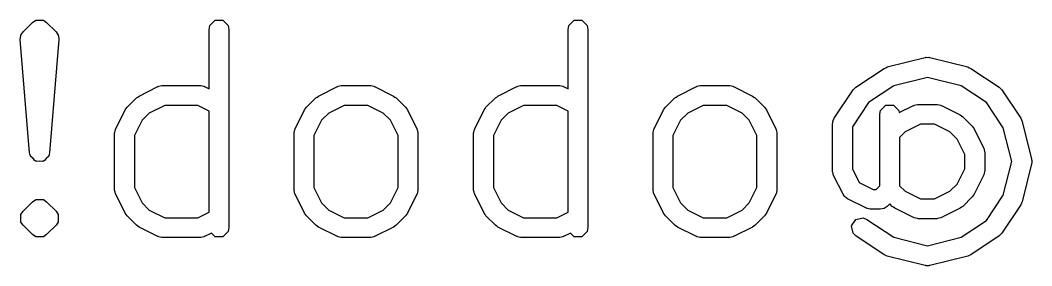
# Model space of a CAD drawing. Header units: inches. Extents: x 5.12 to 6.16, y -3.97 to -1.88.
# Drawn here: x 5.3643 to 5.5651, y -1.9317 to -1.8829 of the extents above; entities that cross this region are included whole.
import ezdxf

# ---------------------------------------------------------------- set-up
doc = ezdxf.new("R2010")
doc.units = ezdxf.units.IN
doc.header["$MEASUREMENT"] = 0
doc.layers.add('B.Silkscreen', color=31, linetype='CONTINUOUS', true_color=0xe8b2a7)

msp = doc.modelspace()

# ---------------------------------------------------------------- linework, layer by layer
at = {"layer": 'B.Silkscreen', "linetype": 'CONTINUOUS'}
for p, q in [((5.36675, -1.88335), (5.36739, -1.88292)), ((5.36739, -1.88292), (5.3689, -1.88292)), ((5.3689, -1.88292), (5.36954, -1.88335)), ((5.40195, -1.88399), (5.40301, -1.88292)), ((5.40301, -1.88292), (5.40452, -1.88292)), ((5.40452, -1.88292), (5.40558, -1.88399)), ((5.47319, -1.88399), (5.47425, -1.88292)), ((5.47425, -1.88292), (5.47576, -1.88292)), ((5.47576, -1.88292), (5.47683, -1.88399)), ((5.36488, -1.88522), (5.36675, -1.88335)), ((5.36954, -1.88335), (5.37141, -1.88522)), ((5.4018, -1.88474), (5.40195, -1.88399)), ((5.4018, -1.89655), (5.4018, -1.88474)), ((5.40558, -1.88399), (5.40573, -1.88474)), ((5.40573, -1.88474), (5.40573, -1.92411)), ((5.47304, -1.88474), (5.47319, -1.88399)), ((5.47304, -1.89655), (5.47304, -1.88474)), ((5.47683, -1.88399), (5.47697, -1.88474)), ((5.47697, -1.88474), (5.47697, -1.92411)), ((5.36431, -1.88678), (5.3644, -1.88602)), ((5.36618, -1.90928), (5.36431, -1.88678)), ((5.3644, -1.88602), (5.36445, -1.88595)), ((5.36445, -1.88586), (5.36488, -1.88522)), ((5.36445, -1.88595), (5.36445, -1.88586)), ((5.37198, -1.88678), (5.37011, -1.90928)), ((5.37141, -1.88522), (5.37184, -1.88586)), ((5.37184, -1.88586), (5.37184, -1.88595)), ((5.37184, -1.88595), (5.37189, -1.88602)), ((5.37189, -1.88602), (5.37198, -1.88678)), ((5.5364, -1.8922), (5.5439, -1.89033)), ((5.5439, -1.89033), (5.54403, -1.89032)), ((5.54403, -1.89032), (5.54408, -1.89029)), ((5.54408, -1.89029), (5.54437, -1.89031)), ((5.54437, -1.89031), (5.54466, -1.89029)), ((5.54466, -1.89029), (5.54471, -1.89032)), ((5.54471, -1.89032), (5.54485, -1.89033)), ((5.54485, -1.89033), (5.55235, -1.8922)), ((5.53016, -1.89623), (5.53578, -1.89248)), ((5.53578, -1.89248), (5.53609, -1.89235)), ((5.53609, -1.89235), (5.5364, -1.8922)), ((5.55235, -1.8922), (5.55265, -1.89235)), ((5.55265, -1.89235), (5.55296, -1.89248)), ((5.55296, -1.89248), (5.55859, -1.89623)), ((5.54437, -1.89427), (5.53768, -1.89594)), ((5.55106, -1.89594), (5.54437, -1.89427)), ((5.38789, -1.89798), (5.39164, -1.8961)), ((5.39164, -1.8961), (5.39173, -1.89608)), ((5.39173, -1.89608), (5.39176, -1.89605)), ((5.39176, -1.89605), (5.39207, -1.89598)), ((5.39207, -1.89598), (5.39238, -1.8959)), ((5.39238, -1.8959), (5.39242, -1.89591)), ((5.39242, -1.89591), (5.39252, -1.8959)), ((5.39252, -1.8959), (5.40002, -1.8959)), ((5.40002, -1.8959), (5.40011, -1.89591)), ((5.40011, -1.89591), (5.40016, -1.8959)), ((5.40016, -1.8959), (5.40046, -1.89598)), ((5.40046, -1.89598), (5.40077, -1.89605)), ((5.40077, -1.89605), (5.4008, -1.89608)), ((5.4008, -1.89608), (5.4009, -1.8961)), ((5.4009, -1.8961), (5.4018, -1.89655)), ((5.42351, -1.89798), (5.42726, -1.8961)), ((5.42726, -1.8961), (5.42735, -1.89608)), ((5.42735, -1.89608), (5.42738, -1.89605)), ((5.42738, -1.89605), (5.42769, -1.89598)), ((5.42769, -1.89598), (5.428, -1.8959)), ((5.428, -1.8959), (5.42804, -1.89591)), ((5.42804, -1.89591), (5.42814, -1.8959)), ((5.42814, -1.8959), (5.43376, -1.8959)), ((5.43376, -1.8959), (5.43386, -1.89591)), ((5.43386, -1.89591), (5.4339, -1.8959)), ((5.4339, -1.8959), (5.43421, -1.89598)), ((5.43421, -1.89598), (5.43451, -1.89605)), ((5.43451, -1.89605), (5.43455, -1.89608)), ((5.43455, -1.89608), (5.43464, -1.8961)), ((5.43464, -1.8961), (5.43839, -1.89798)), ((5.45913, -1.89798), (5.46288, -1.8961)), ((5.46288, -1.8961), (5.46297, -1.89608)), ((5.46297, -1.89608), (5.463, -1.89605)), ((5.463, -1.89605), (5.46331, -1.89598)), ((5.46331, -1.89598), (5.46362, -1.8959)), ((5.46362, -1.8959), (5.46366, -1.89591)), ((5.46366, -1.89591), (5.46376, -1.8959)), ((5.46376, -1.8959), (5.47126, -1.8959)), ((5.47126, -1.8959), (5.47135, -1.89591)), ((5.47135, -1.89591), (5.4714, -1.8959)), ((5.4714, -1.8959), (5.4717, -1.89598)), ((5.4717, -1.89598), (5.47201, -1.89605)), ((5.47201, -1.89605), (5.47204, -1.89608)), ((5.47204, -1.89608), (5.47214, -1.8961)), ((5.47214, -1.8961), (5.47304, -1.89655)), ((5.49475, -1.89798), (5.4985, -1.8961)), ((5.4985, -1.8961), (5.49859, -1.89608)), ((5.49859, -1.89608), (5.49863, -1.89605)), ((5.49863, -1.89605), (5.49893, -1.89598)), ((5.49893, -1.89598), (5.49924, -1.8959)), ((5.49924, -1.8959), (5.49928, -1.89591)), ((5.49928, -1.89591), (5.49938, -1.8959)), ((5.49938, -1.8959), (5.505, -1.8959)), ((5.505, -1.8959), (5.5051, -1.89591)), ((5.5051, -1.89591), (5.50514, -1.8959)), ((5.50514, -1.8959), (5.50545, -1.89598)), ((5.50545, -1.89598), (5.50576, -1.89605)), ((5.50576, -1.89605), (5.50579, -1.89608)), ((5.50579, -1.89608), (5.50588, -1.8961)), ((5.50588, -1.8961), (5.50963, -1.89798)), ((5.52586, -1.9024), (5.52961, -1.89677)), ((5.52961, -1.89677), (5.52988, -1.8965)), ((5.52961, -1.89677), (5.52961, -1.89677)), ((5.52961, -1.89677), (5.52961, -1.89677)), ((5.52988, -1.8965), (5.53015, -1.89623)), ((5.53015, -1.89623), (5.53016, -1.89623)), ((5.53016, -1.89623), (5.53016, -1.89623)), ((5.53768, -1.89594), (5.53267, -1.89928)), ((5.55608, -1.89928), (5.55106, -1.89594)), ((5.55859, -1.89623), (5.55859, -1.89623)), ((5.55859, -1.89623), (5.55859, -1.89623)), ((5.55859, -1.89623), (5.55887, -1.8965)), ((5.55887, -1.8965), (5.55913, -1.89677)), ((5.55913, -1.89677), (5.55913, -1.89677)), ((5.55913, -1.89677), (5.55913, -1.89677)), ((5.55913, -1.89677), (5.56288, -1.9024)), ((5.3855, -1.90022), (5.38738, -1.89835)), ((5.38738, -1.89835), (5.38764, -1.89817)), ((5.38764, -1.89817), (5.38789, -1.89798)), ((5.42112, -1.90022), (5.423, -1.89835)), ((5.423, -1.89835), (5.42326, -1.89817)), ((5.42326, -1.89817), (5.42351, -1.89798)), ((5.43839, -1.89798), (5.43864, -1.89817)), ((5.43864, -1.89817), (5.4389, -1.89835)), ((5.4389, -1.89835), (5.44078, -1.90022)), ((5.45674, -1.90022), (5.45862, -1.89835)), ((5.45862, -1.89835), (5.45888, -1.89817)), ((5.45888, -1.89817), (5.45913, -1.89798)), ((5.49236, -1.90022), (5.49424, -1.89835)), ((5.49424, -1.89835), (5.4945, -1.89817)), ((5.4945, -1.89817), (5.49475, -1.89798)), ((5.50963, -1.89798), (5.50988, -1.89817)), ((5.50988, -1.89817), (5.51014, -1.89835)), ((5.51014, -1.89835), (5.51202, -1.90022)), ((5.38326, -1.90448), (5.38513, -1.90073)), ((5.38513, -1.90073), (5.38533, -1.90048)), ((5.38533, -1.90048), (5.3855, -1.90022)), ((5.39298, -1.89983), (5.38993, -1.90136)), ((5.39955, -1.89983), (5.39298, -1.89983)), ((5.4018, -1.90096), (5.39955, -1.89983)), ((5.4018, -1.92102), (5.4018, -1.90096)), ((5.41888, -1.90448), (5.42075, -1.90073)), ((5.42075, -1.90073), (5.42095, -1.90048)), ((5.42095, -1.90048), (5.42112, -1.90022)), ((5.4286, -1.89983), (5.42555, -1.90136)), ((5.4333, -1.89983), (5.4286, -1.89983)), ((5.43634, -1.90136), (5.4333, -1.89983)), ((5.44078, -1.90022), (5.44095, -1.90048)), ((5.44095, -1.90048), (5.44115, -1.90073)), ((5.44115, -1.90073), (5.44302, -1.90448)), ((5.4545, -1.90448), (5.45637, -1.90073)), ((5.45637, -1.90073), (5.45657, -1.90048)), ((5.45657, -1.90048), (5.45674, -1.90022)), ((5.46422, -1.89983), (5.46117, -1.90136)), ((5.47079, -1.89983), (5.46422, -1.89983)), ((5.47304, -1.90096), (5.47079, -1.89983)), ((5.47304, -1.92102), (5.47304, -1.90096)), ((5.49012, -1.90448), (5.49199, -1.90073)), ((5.49199, -1.90073), (5.49219, -1.90048)), ((5.49219, -1.90048), (5.49236, -1.90022)), ((5.49984, -1.89983), (5.49679, -1.90136)), ((5.50454, -1.89983), (5.49984, -1.89983)), ((5.50759, -1.90136), (5.50454, -1.89983)), ((5.51202, -1.90022), (5.51219, -1.90048)), ((5.51219, -1.90048), (5.51239, -1.90073)), ((5.51239, -1.90073), (5.51426, -1.90448)), ((5.53267, -1.89928), (5.52947, -1.90408)), ((5.53491, -1.90161), (5.53505, -1.90086)), ((5.53505, -1.90086), (5.53612, -1.8998)), ((5.53612, -1.8998), (5.53763, -1.8998)), ((5.53763, -1.8998), (5.53869, -1.90086)), ((5.53869, -1.90086), (5.53877, -1.90127)), ((5.53877, -1.90127), (5.54162, -1.89985)), ((5.54162, -1.89985), (5.54171, -1.89983)), ((5.54171, -1.89983), (5.54174, -1.8998)), ((5.54174, -1.8998), (5.54205, -1.89973)), ((5.54205, -1.89973), (5.54236, -1.89965)), ((5.54236, -1.89965), (5.5424, -1.89966)), ((5.5424, -1.89966), (5.5425, -1.89965)), ((5.5425, -1.89965), (5.54625, -1.89965)), ((5.54625, -1.89965), (5.54634, -1.89966)), ((5.54634, -1.89966), (5.54639, -1.89965)), ((5.54639, -1.89965), (5.54669, -1.89973)), ((5.54669, -1.89973), (5.547, -1.8998)), ((5.547, -1.8998), (5.54703, -1.89983)), ((5.54703, -1.89983), (5.54713, -1.89985)), ((5.54713, -1.89985), (5.55088, -1.90173)), ((5.55942, -1.9043), (5.55608, -1.89928)), ((5.38851, -1.90278), (5.38699, -1.90583)), ((5.38993, -1.90136), (5.38851, -1.90278)), ((5.42413, -1.90278), (5.42261, -1.90583)), ((5.42555, -1.90136), (5.42413, -1.90278)), ((5.43777, -1.90278), (5.43634, -1.90136)), ((5.43929, -1.90583), (5.43777, -1.90278)), ((5.45975, -1.90278), (5.45823, -1.90583)), ((5.46117, -1.90136), (5.45975, -1.90278)), ((5.49537, -1.90278), (5.49385, -1.90583)), ((5.49679, -1.90136), (5.49537, -1.90278)), ((5.50901, -1.90278), (5.50759, -1.90136)), ((5.51053, -1.90583), (5.50901, -1.90278)), ((5.52557, -1.90311), (5.52564, -1.90293)), ((5.52559, -1.9032), (5.52557, -1.90311)), ((5.52564, -1.90293), (5.52568, -1.90274)), ((5.52568, -1.90274), (5.52575, -1.90267)), ((5.52575, -1.90267), (5.52586, -1.9024)), ((5.53491, -1.9158), (5.53491, -1.90161)), ((5.55088, -1.90173), (5.55113, -1.90192)), ((5.55113, -1.90192), (5.55139, -1.9021)), ((5.55139, -1.9021), (5.55326, -1.90397)), ((5.56288, -1.9024), (5.56301, -1.90271)), ((5.56301, -1.90271), (5.56316, -1.90301)), ((5.56316, -1.90301), (5.56503, -1.91051)), ((5.38305, -1.90522), (5.38314, -1.90492)), ((5.38314, -1.90492), (5.3832, -1.90461)), ((5.3832, -1.90461), (5.38323, -1.90458)), ((5.38323, -1.90458), (5.38326, -1.90448)), ((5.41867, -1.90522), (5.41876, -1.90492)), ((5.41876, -1.90492), (5.41882, -1.90461)), ((5.41882, -1.90461), (5.41885, -1.90458)), ((5.41885, -1.90458), (5.41888, -1.90448)), ((5.44302, -1.90448), (5.44305, -1.90458)), ((5.44305, -1.90458), (5.44308, -1.90461)), ((5.44308, -1.90461), (5.44314, -1.90492)), ((5.44314, -1.90492), (5.44322, -1.90522)), ((5.4543, -1.90522), (5.45438, -1.90492)), ((5.45438, -1.90492), (5.45444, -1.90461)), ((5.45444, -1.90461), (5.45447, -1.90458)), ((5.45447, -1.90458), (5.4545, -1.90448)), ((5.48992, -1.90522), (5.49, -1.90492)), ((5.49, -1.90492), (5.49006, -1.90461)), ((5.49006, -1.90461), (5.49009, -1.90458)), ((5.49009, -1.90458), (5.49012, -1.90448)), ((5.51426, -1.90448), (5.51429, -1.90458)), ((5.51429, -1.90458), (5.51432, -1.90461)), ((5.51432, -1.90461), (5.51438, -1.90492)), ((5.51438, -1.90492), (5.51447, -1.90522)), ((5.52553, -1.90349), (5.52559, -1.9032)), ((5.52553, -1.91286), (5.52553, -1.90349)), ((5.52947, -1.90408), (5.52947, -1.9124)), ((5.53991, -1.90511), (5.53884, -1.90618)), ((5.54296, -1.90358), (5.53991, -1.90511)), ((5.54578, -1.90358), (5.54296, -1.90358)), ((5.54883, -1.90511), (5.54578, -1.90358)), ((5.55025, -1.90653), (5.54883, -1.90511)), ((5.55326, -1.90397), (5.55344, -1.90423)), ((5.55344, -1.90423), (5.55363, -1.90448)), ((5.55363, -1.90448), (5.55551, -1.90823)), ((5.56109, -1.91099), (5.55942, -1.9043)), ((5.38307, -1.90527), (5.38305, -1.90522)), ((5.38305, -1.90536), (5.38307, -1.90527)), ((5.38305, -1.91661), (5.38305, -1.90536)), ((5.38699, -1.90583), (5.38699, -1.91615)), ((5.41869, -1.90527), (5.41867, -1.90522)), ((5.41867, -1.90536), (5.41869, -1.90527)), ((5.41867, -1.91661), (5.41867, -1.90536)), ((5.42261, -1.90583), (5.42261, -1.91615)), ((5.43929, -1.91615), (5.43929, -1.90583)), ((5.44322, -1.90522), (5.44321, -1.90527)), ((5.44321, -1.90527), (5.44323, -1.90536)), ((5.44323, -1.90536), (5.44323, -1.91661)), ((5.45429, -1.90536), (5.45431, -1.90527)), ((5.45429, -1.91661), (5.45429, -1.90536)), ((5.45431, -1.90527), (5.4543, -1.90522)), ((5.45823, -1.90583), (5.45823, -1.91615)), ((5.48991, -1.90536), (5.48993, -1.90527)), ((5.48991, -1.91661), (5.48991, -1.90536)), ((5.48993, -1.90527), (5.48992, -1.90522)), ((5.49385, -1.90583), (5.49385, -1.91615)), ((5.51053, -1.91615), (5.51053, -1.90583)), ((5.51447, -1.90522), (5.51445, -1.90527)), ((5.51445, -1.90527), (5.51447, -1.90536)), ((5.51447, -1.90536), (5.51447, -1.91661)), ((5.53884, -1.90618), (5.53884, -1.9158)), ((5.55178, -1.90958), (5.55025, -1.90653)), ((5.55551, -1.90823), (5.55553, -1.90833)), ((5.55553, -1.90833), (5.55557, -1.90836)), ((5.55557, -1.90836), (5.55563, -1.90867)), ((5.55563, -1.90867), (5.55571, -1.90897)), ((5.55571, -1.90897), (5.5557, -1.90902)), ((5.5557, -1.90902), (5.55572, -1.90911)), ((5.55572, -1.90911), (5.55572, -1.91286)), ((5.36624, -1.90949), (5.36618, -1.90928)), ((5.36627, -1.90971), (5.36624, -1.90949)), ((5.3663, -1.90975), (5.36627, -1.90971)), ((5.36633, -1.90987), (5.3663, -1.90975)), ((5.36636, -1.9099), (5.36633, -1.90987)), ((5.36639, -1.91001), (5.36636, -1.9099)), ((5.36685, -1.9104), (5.36639, -1.91001)), ((5.36724, -1.91086), (5.36685, -1.9104)), ((5.36733, -1.91087), (5.36724, -1.91086)), ((5.36739, -1.91093), (5.36733, -1.91087)), ((5.36748, -1.91093), (5.36739, -1.91093)), ((5.36755, -1.91099), (5.36748, -1.91093)), ((5.36814, -1.91094), (5.36755, -1.91099)), ((5.36874, -1.91099), (5.36814, -1.91094)), ((5.36881, -1.91093), (5.36874, -1.91099)), ((5.3689, -1.91093), (5.36881, -1.91093)), ((5.36896, -1.91087), (5.3689, -1.91093)), ((5.36905, -1.91086), (5.36896, -1.91087)), ((5.36944, -1.9104), (5.36905, -1.91086)), ((5.36989, -1.91001), (5.36944, -1.9104)), ((5.36993, -1.9099), (5.36989, -1.91001)), ((5.36996, -1.90987), (5.36993, -1.9099)), ((5.36999, -1.90975), (5.36996, -1.90987)), ((5.37002, -1.90971), (5.36999, -1.90975)), ((5.37004, -1.90949), (5.37002, -1.90971)), ((5.37011, -1.90928), (5.37004, -1.90949)), ((5.55178, -1.9124), (5.55178, -1.90958)), ((5.55942, -1.91768), (5.56109, -1.91099)), ((5.56503, -1.91051), (5.56504, -1.91065)), ((5.56504, -1.91065), (5.56507, -1.9107)), ((5.56507, -1.9107), (5.56505, -1.91099)), ((5.56505, -1.91099), (5.56507, -1.91128)), ((5.52555, -1.91296), (5.52553, -1.91286)), ((5.52554, -1.913), (5.52555, -1.91296)), ((5.52562, -1.91331), (5.52554, -1.913)), ((5.52947, -1.9124), (5.53084, -1.91514)), ((5.55025, -1.91545), (5.55178, -1.9124)), ((5.55571, -1.913), (5.55563, -1.91331)), ((5.55572, -1.91286), (5.5557, -1.91296)), ((5.5557, -1.91296), (5.55571, -1.913)), ((5.56503, -1.91147), (5.56316, -1.91896)), ((5.56504, -1.91133), (5.56503, -1.91147)), ((5.56507, -1.91128), (5.56504, -1.91133)), ((5.52568, -1.91362), (5.52562, -1.91331)), ((5.52571, -1.91365), (5.52568, -1.91362)), ((5.52574, -1.91374), (5.52571, -1.91365)), ((5.52761, -1.91749), (5.52574, -1.91374)), ((5.53084, -1.91514), (5.53359, -1.91652)), ((5.55551, -1.91374), (5.55363, -1.91749)), ((5.55553, -1.91365), (5.55551, -1.91374)), ((5.55557, -1.91362), (5.55553, -1.91365)), ((5.55563, -1.91331), (5.55557, -1.91362)), ((5.38307, -1.91671), (5.38305, -1.91661)), ((5.38305, -1.91675), (5.38307, -1.91671)), ((5.38314, -1.91706), (5.38305, -1.91675)), ((5.3832, -1.91737), (5.38314, -1.91706)), ((5.38699, -1.91615), (5.38851, -1.9192)), ((5.41869, -1.91671), (5.41867, -1.91661)), ((5.41867, -1.91675), (5.41869, -1.91671)), ((5.41876, -1.91706), (5.41867, -1.91675)), ((5.41882, -1.91737), (5.41876, -1.91706)), ((5.42261, -1.91615), (5.42413, -1.9192)), ((5.43777, -1.9192), (5.43929, -1.91615)), ((5.44314, -1.91706), (5.44308, -1.91737)), ((5.44322, -1.91675), (5.44314, -1.91706)), ((5.44323, -1.91661), (5.44321, -1.91671)), ((5.44321, -1.91671), (5.44322, -1.91675)), ((5.45431, -1.91671), (5.45429, -1.91661)), ((5.4543, -1.91675), (5.45431, -1.91671)), ((5.45438, -1.91706), (5.4543, -1.91675)), ((5.45444, -1.91737), (5.45438, -1.91706)), ((5.45823, -1.91615), (5.45975, -1.9192)), ((5.48993, -1.91671), (5.48991, -1.91661)), ((5.48992, -1.91675), (5.48993, -1.91671)), ((5.49, -1.91706), (5.48992, -1.91675)), ((5.49006, -1.91737), (5.49, -1.91706)), ((5.49385, -1.91615), (5.49537, -1.9192)), ((5.50901, -1.9192), (5.51053, -1.91615)), ((5.51438, -1.91706), (5.51432, -1.91737)), ((5.51447, -1.91675), (5.51438, -1.91706)), ((5.51447, -1.91661), (5.51445, -1.91671)), ((5.51445, -1.91671), (5.51447, -1.91675)), ((5.53359, -1.91652), (5.53418, -1.91652)), ((5.53418, -1.91652), (5.53491, -1.9158)), ((5.53884, -1.9158), (5.53991, -1.91687)), ((5.53991, -1.91687), (5.54296, -1.91839)), ((5.54578, -1.91839), (5.54883, -1.91687)), ((5.54883, -1.91687), (5.55025, -1.91545)), ((5.36488, -1.92084), (5.36675, -1.91897)), ((5.36675, -1.91897), (5.36739, -1.91854)), ((5.36739, -1.91854), (5.3689, -1.91854)), ((5.3689, -1.91854), (5.3689, -1.91854)), ((5.3689, -1.91854), (5.36954, -1.91897)), ((5.36954, -1.91897), (5.37141, -1.92084)), ((5.38323, -1.9174), (5.3832, -1.91737)), ((5.38326, -1.91749), (5.38323, -1.9174)), ((5.38513, -1.92124), (5.38326, -1.91749)), ((5.38851, -1.9192), (5.38993, -1.92062)), ((5.41885, -1.9174), (5.41882, -1.91737)), ((5.41888, -1.91749), (5.41885, -1.9174)), ((5.42075, -1.92124), (5.41888, -1.91749)), ((5.42413, -1.9192), (5.42555, -1.92062)), ((5.43634, -1.92062), (5.43777, -1.9192)), ((5.44302, -1.91749), (5.44115, -1.92124)), ((5.44305, -1.9174), (5.44302, -1.91749)), ((5.44308, -1.91737), (5.44305, -1.9174)), ((5.45447, -1.9174), (5.45444, -1.91737)), ((5.4545, -1.91749), (5.45447, -1.9174)), ((5.45637, -1.92124), (5.4545, -1.91749)), ((5.45975, -1.9192), (5.46117, -1.92062)), ((5.49009, -1.9174), (5.49006, -1.91737)), ((5.49012, -1.91749), (5.49009, -1.9174)), ((5.49199, -1.92124), (5.49012, -1.91749)), ((5.49537, -1.9192), (5.49679, -1.92062)), ((5.50759, -1.92062), (5.50901, -1.9192)), ((5.51426, -1.91749), (5.51239, -1.92124)), ((5.51429, -1.9174), (5.51426, -1.91749)), ((5.51432, -1.91737), (5.51429, -1.9174)), ((5.52785, -1.9178), (5.52761, -1.91749)), ((5.52789, -1.9179), (5.52785, -1.9178)), ((5.528, -1.91799), (5.52789, -1.9179)), ((5.52808, -1.9181), (5.528, -1.91799)), ((5.52818, -1.91813), (5.52808, -1.9181)), ((5.52849, -1.91837), (5.52818, -1.91813)), ((5.53224, -1.92025), (5.52849, -1.91837)), ((5.54296, -1.91839), (5.54578, -1.91839)), ((5.55326, -1.918), (5.55139, -1.91988)), ((5.55344, -1.91774), (5.55326, -1.918)), ((5.55363, -1.91749), (5.55344, -1.91774)), ((5.55608, -1.92269), (5.55942, -1.91768)), ((5.56316, -1.91896), (5.56301, -1.91927)), ((5.36445, -1.92148), (5.36488, -1.92084)), ((5.37141, -1.92084), (5.37184, -1.92148)), ((5.38533, -1.92149), (5.38513, -1.92124)), ((5.38993, -1.92062), (5.39298, -1.92214)), ((5.39955, -1.92214), (5.4018, -1.92102)), ((5.42095, -1.92149), (5.42075, -1.92124)), ((5.42555, -1.92062), (5.4286, -1.92214)), ((5.4333, -1.92214), (5.43634, -1.92062)), ((5.44115, -1.92124), (5.44095, -1.92149)), ((5.45657, -1.92149), (5.45637, -1.92124)), ((5.46117, -1.92062), (5.46422, -1.92214)), ((5.47079, -1.92214), (5.47304, -1.92102)), ((5.49219, -1.92149), (5.49199, -1.92124)), ((5.49679, -1.92062), (5.49984, -1.92214)), ((5.50454, -1.92214), (5.50759, -1.92062)), ((5.51239, -1.92124), (5.51219, -1.92149)), ((5.53234, -1.92027), (5.53224, -1.92025)), ((5.53237, -1.92031), (5.53234, -1.92027)), ((5.53268, -1.92037), (5.53237, -1.92031)), ((5.53298, -1.92045), (5.53268, -1.92037)), ((5.53303, -1.92044), (5.53298, -1.92045)), ((5.53312, -1.92046), (5.53303, -1.92044)), ((5.535, -1.92046), (5.53312, -1.92046)), ((5.53575, -1.92031), (5.535, -1.92046)), ((5.53639, -1.91988), (5.53575, -1.92031)), ((5.53687, -1.9194), (5.53639, -1.91988)), ((5.53736, -1.91988), (5.53687, -1.9194)), ((5.53762, -1.92005), (5.53736, -1.91988)), ((5.53787, -1.92025), (5.53762, -1.92005)), ((5.54162, -1.92212), (5.53787, -1.92025)), ((5.55088, -1.92025), (5.54713, -1.92212)), ((5.55113, -1.92005), (5.55088, -1.92025)), ((5.55139, -1.91988), (5.55113, -1.92005)), ((5.56288, -1.91958), (5.55913, -1.9252)), ((5.56301, -1.91927), (5.56288, -1.91958)), ((5.36445, -1.92299), (5.36445, -1.92148)), ((5.36488, -1.92363), (5.36445, -1.92299)), ((5.36445, -1.92299), (5.36445, -1.92299)), ((5.37184, -1.92299), (5.37141, -1.92363)), ((5.37184, -1.92148), (5.37184, -1.92299)), ((5.3855, -1.92175), (5.38533, -1.92149)), ((5.38738, -1.92363), (5.3855, -1.92175)), ((5.39298, -1.92214), (5.39955, -1.92214)), ((5.42112, -1.92175), (5.42095, -1.92149)), ((5.423, -1.92363), (5.42112, -1.92175)), ((5.4286, -1.92214), (5.4333, -1.92214)), ((5.44078, -1.92175), (5.4389, -1.92363)), ((5.44095, -1.92149), (5.44078, -1.92175)), ((5.45674, -1.92175), (5.45657, -1.92149)), ((5.45862, -1.92363), (5.45674, -1.92175)), ((5.46422, -1.92214), (5.47079, -1.92214)), ((5.49236, -1.92175), (5.49219, -1.92149)), ((5.49424, -1.92363), (5.49236, -1.92175)), ((5.49984, -1.92214), (5.50454, -1.92214)), ((5.51202, -1.92175), (5.51014, -1.92363)), ((5.51219, -1.92149), (5.51202, -1.92175)), ((5.52932, -1.92373), (5.53015, -1.92248)), ((5.53015, -1.92248), (5.53163, -1.92218)), ((5.53163, -1.92218), (5.53234, -1.92247)), ((5.53234, -1.92247), (5.53768, -1.92603)), ((5.54171, -1.92215), (5.54162, -1.92212)), ((5.54174, -1.92218), (5.54171, -1.92215)), ((5.54205, -1.92224), (5.54174, -1.92218)), ((5.54236, -1.92232), (5.54205, -1.92224)), ((5.5424, -1.92231), (5.54236, -1.92232)), ((5.5425, -1.92233), (5.5424, -1.92231)), ((5.54625, -1.92233), (5.5425, -1.92233)), ((5.54634, -1.92231), (5.54625, -1.92233)), ((5.54639, -1.92232), (5.54634, -1.92231)), ((5.54669, -1.92224), (5.54639, -1.92232)), ((5.547, -1.92218), (5.54669, -1.92224)), ((5.54703, -1.92215), (5.547, -1.92218)), ((5.54713, -1.92212), (5.54703, -1.92215)), ((5.55106, -1.92603), (5.55608, -1.92269)), ((5.36675, -1.9255), (5.36488, -1.92363)), ((5.37141, -1.92363), (5.36954, -1.9255)), ((5.38764, -1.9238), (5.38738, -1.92363)), ((5.38789, -1.924), (5.38764, -1.9238)), ((5.39164, -1.92587), (5.38789, -1.924)), ((5.40227, -1.92519), (5.4009, -1.92587)), ((5.40301, -1.92593), (5.40227, -1.92519)), ((5.40558, -1.92486), (5.40452, -1.92593)), ((5.40573, -1.92411), (5.40558, -1.92486)), ((5.42326, -1.9238), (5.423, -1.92363)), ((5.42351, -1.924), (5.42326, -1.9238)), ((5.42726, -1.92587), (5.42351, -1.924)), ((5.43839, -1.924), (5.43464, -1.92587)), ((5.43864, -1.9238), (5.43839, -1.924)), ((5.4389, -1.92363), (5.43864, -1.9238)), ((5.45888, -1.9238), (5.45862, -1.92363)), ((5.45913, -1.924), (5.45888, -1.9238)), ((5.46288, -1.92587), (5.45913, -1.924)), ((5.47351, -1.92519), (5.47214, -1.92587)), ((5.47425, -1.92593), (5.47351, -1.92519)), ((5.47683, -1.92486), (5.47576, -1.92593)), ((5.47697, -1.92411), (5.47683, -1.92486)), ((5.4945, -1.9238), (5.49424, -1.92363)), ((5.49475, -1.924), (5.4945, -1.9238)), ((5.4985, -1.92587), (5.49475, -1.924)), ((5.50963, -1.924), (5.50588, -1.92587)), ((5.50988, -1.9238), (5.50963, -1.924)), ((5.51014, -1.92363), (5.50988, -1.9238)), ((5.52961, -1.92521), (5.52932, -1.92373)), ((5.53016, -1.92575), (5.52961, -1.92521)), ((5.55913, -1.92521), (5.55887, -1.92547)), ((5.55913, -1.9252), (5.55913, -1.9252)), ((5.55913, -1.9252), (5.55913, -1.92521)), ((5.36739, -1.92593), (5.36675, -1.9255)), ((5.3689, -1.92593), (5.36739, -1.92593)), ((5.36739, -1.92593), (5.36739, -1.92593)), ((5.36954, -1.9255), (5.3689, -1.92593)), ((5.39173, -1.9259), (5.39164, -1.92587)), ((5.39176, -1.92593), (5.39173, -1.9259)), ((5.39207, -1.92599), (5.39176, -1.92593)), ((5.39238, -1.92607), (5.39207, -1.92599)), ((5.39242, -1.92606), (5.39238, -1.92607)), ((5.39252, -1.92608), (5.39242, -1.92606)), ((5.40002, -1.92608), (5.39252, -1.92608)), ((5.40011, -1.92606), (5.40002, -1.92608)), ((5.40016, -1.92607), (5.40011, -1.92606)), ((5.40046, -1.92599), (5.40016, -1.92607)), ((5.40077, -1.92593), (5.40046, -1.92599)), ((5.4008, -1.9259), (5.40077, -1.92593)), ((5.4009, -1.92587), (5.4008, -1.9259)), ((5.40452, -1.92593), (5.40301, -1.92593)), ((5.42735, -1.9259), (5.42726, -1.92587)), ((5.42738, -1.92593), (5.42735, -1.9259)), ((5.42769, -1.92599), (5.42738, -1.92593)), ((5.428, -1.92607), (5.42769, -1.92599)), ((5.42804, -1.92606), (5.428, -1.92607)), ((5.42814, -1.92608), (5.42804, -1.92606)), ((5.43376, -1.92608), (5.42814, -1.92608)), ((5.43386, -1.92606), (5.43376, -1.92608)), ((5.4339, -1.92607), (5.43386, -1.92606)), ((5.43421, -1.92599), (5.4339, -1.92607)), ((5.43451, -1.92593), (5.43421, -1.92599)), ((5.43455, -1.9259), (5.43451, -1.92593)), ((5.43464, -1.92587), (5.43455, -1.9259)), ((5.46297, -1.9259), (5.46288, -1.92587)), ((5.463, -1.92593), (5.46297, -1.9259)), ((5.46331, -1.92599), (5.463, -1.92593)), ((5.46362, -1.92607), (5.46331, -1.92599)), ((5.46366, -1.92606), (5.46362, -1.92607)), ((5.46376, -1.92608), (5.46366, -1.92606)), ((5.47126, -1.92608), (5.46376, -1.92608)), ((5.47135, -1.92606), (5.47126, -1.92608)), ((5.4714, -1.92607), (5.47135, -1.92606)), ((5.4717, -1.92599), (5.4714, -1.92607)), ((5.47201, -1.92593), (5.4717, -1.92599)), ((5.47204, -1.9259), (5.47201, -1.92593)), ((5.47214, -1.92587), (5.47204, -1.9259)), ((5.47576, -1.92593), (5.47425, -1.92593)), ((5.49859, -1.9259), (5.4985, -1.92587)), ((5.49863, -1.92593), (5.49859, -1.9259)), ((5.49893, -1.92599), (5.49863, -1.92593)), ((5.49924, -1.92607), (5.49893, -1.92599)), ((5.49928, -1.92606), (5.49924, -1.92607)), ((5.49938, -1.92608), (5.49928, -1.92606)), ((5.505, -1.92608), (5.49938, -1.92608)), ((5.5051, -1.92606), (5.505, -1.92608)), ((5.50514, -1.92607), (5.5051, -1.92606)), ((5.50545, -1.92599), (5.50514, -1.92607)), ((5.50576, -1.92593), (5.50545, -1.92599)), ((5.50579, -1.9259), (5.50576, -1.92593)), ((5.50588, -1.92587), (5.50579, -1.9259)), ((5.53578, -1.9295), (5.53016, -1.92575)), ((5.53768, -1.92603), (5.54437, -1.92771)), ((5.54437, -1.92771), (5.55106, -1.92603)), ((5.55859, -1.92575), (5.55296, -1.9295)), ((5.55887, -1.92547), (5.55859, -1.92575)), ((5.55859, -1.92575), (5.55859, -1.92575)), ((5.55859, -1.92575), (5.55859, -1.92575)), ((5.53609, -1.92963), (5.53578, -1.9295)), ((5.5364, -1.92977), (5.53609, -1.92963)), ((5.5439, -1.93165), (5.5364, -1.92977)), ((5.55235, -1.92977), (5.54485, -1.93165)), ((5.55265, -1.92963), (5.55235, -1.92977)), ((5.55296, -1.9295), (5.55265, -1.92963)), ((5.54403, -1.93165), (5.5439, -1.93165)), ((5.54408, -1.93168), (5.54403, -1.93165)), ((5.54437, -1.93167), (5.54408, -1.93168)), ((5.54466, -1.93168), (5.54437, -1.93167)), ((5.54471, -1.93165), (5.54466, -1.93168)), ((5.54485, -1.93165), (5.54471, -1.93165))]:
    msp.add_line(p, q, dxfattribs=at)

doc.saveas('drawing.dxf')
